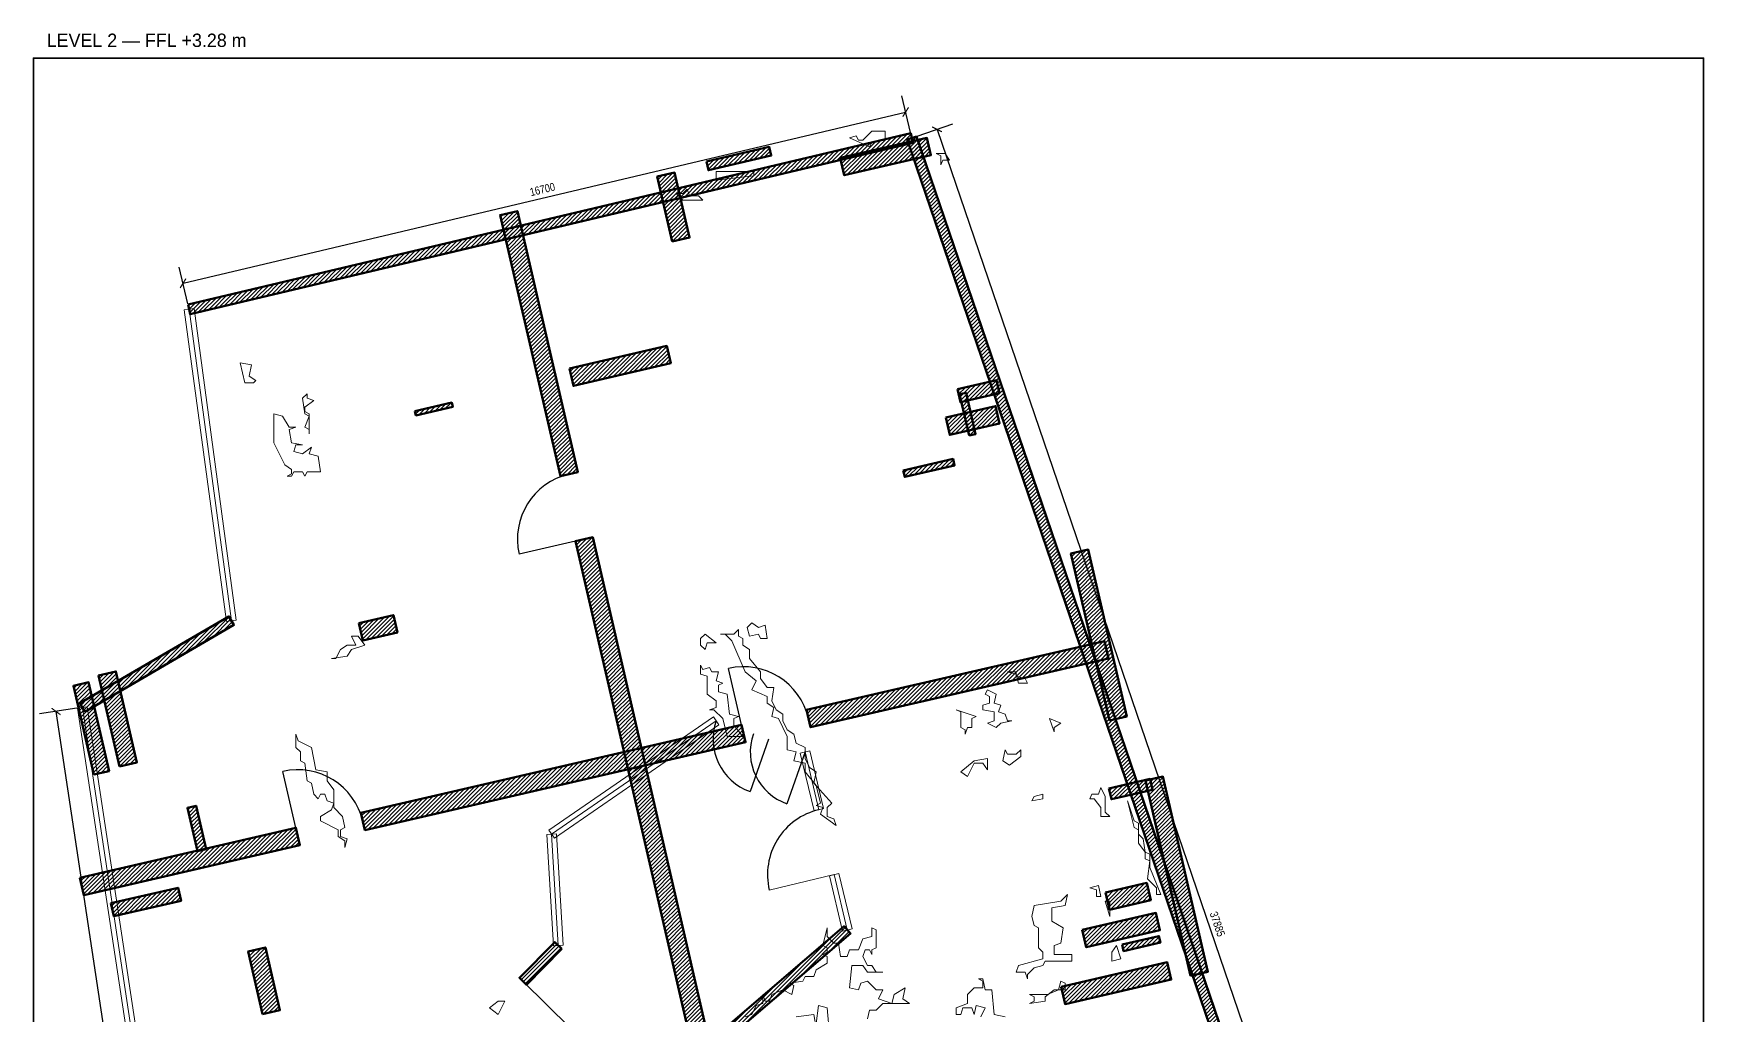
# Model space of a CAD drawing. Header units: metres. Extents: x 0 to 117, y -38 to 25.
# Drawn here: x 39.96 to 77.52, y 1.45 to 23.53 of the extents above; entities that cross this region are included whole.
import ezdxf

# ---------------------------------------------------------------- set-up
doc = ezdxf.new("R2010")
doc.units = ezdxf.units.M
for name, color, linetype, lineweight in [('A-ANNO-DIMS', 3, 'Continuous', 18), ('A-ANNO-TTLB', 7, 'Continuous', 35), ('A-DOOR', 2, 'Continuous', 25), ('A-FURN', 8, 'Continuous', 13), ('A-GLAZ', 4, 'Continuous', 13), ('A-WALL', 7, 'Continuous', 60), ('A-WALL-PATT', 8, 'Continuous', 13)]:
    doc.layers.add(name, color=color, linetype=linetype, lineweight=lineweight)
doc.styles.add('OpenSansCondensed-Light', font='OpenSansCondensed-Light.ttf')
doc.dimstyles.new('EZDXF', dxfattribs={"dimtxt": 0.25, "dimasz": 0.175, "dimexe": 0.375, "dimexo": 0.125, "dimgap": 0.1, "dimtad": 1, "dimlfac": 100, "dimzin": 12, "dimdsep": 46, "dimtxsty": 'OpenSansCondensed-Light', "dimblk": 'ARCHTICK', "dimcen": 2.5, "dimazin": 3, "dimtfac": 0.5, "dimtmove": 2, "dimatfit": 3})

# ---------------------------------------------------------------- blocks, each defined once
blk = doc.blocks.new('_ARCHTICK')
at = {"color": 0, "linetype": 'BYBLOCK', "const_width": 0.15}
blk.add_lwpolyline([(-0.5, -0.5), (0.5, 0.5)], dxfattribs=at)

msp = doc.modelspace()

# ---------------------------------------------------------------- hatches: boundary and pattern name
at = {"layer": 'A-WALL-PATT'}
h = msp.add_hatch(dxfattribs=at)
h.set_pattern_fill('ANSI31', scale=0.02)
h.paths.add_polyline_path([(43.4358, 17.432), (59.6858, 21.282), (59.7365, 21.068), (43.4865, 17.218)])
h = msp.add_hatch(dxfattribs=at)
h.set_pattern_fill('ANSI31', scale=0.02)
h.paths.add_polyline_path([(58.1013, 20.7269), (60.05, 21.1768), (60.14, 20.7871), (58.1912, 20.3372)])
h = msp.add_hatch(dxfattribs=at)
h.set_pattern_fill('ANSI31', scale=0.02)
h.paths.add_polyline_path([(59.8152, 21.2106), (72.0652, -14.6394), (71.857, -14.7106), (59.607, 21.1394)])
h = msp.add_hatch(dxfattribs=at)
h.set_pattern_fill('ANSI31', scale=0.02)
h.paths.add_polyline_path([(55.0922, 20.6466), (56.505, 20.9728), (56.55, 20.7779), (55.1372, 20.4517)])
h = msp.add_hatch(dxfattribs=at)
h.set_pattern_fill('ANSI31', scale=0.02)
h.paths.add_polyline_path([(54.3226, 18.8475), (53.9851, 20.309), (54.3749, 20.399), (54.7123, 18.9375)])
h = msp.add_hatch(dxfattribs=at)
h.set_pattern_fill('ANSI31', scale=0.02)
h.paths.add_polyline_path([(51.8093, 13.5737), (50.4543, 19.4426), (50.8441, 19.5326), (52.199, 13.6636)])
h = msp.add_hatch(dxfattribs=at)
h.set_pattern_fill('ANSI31', scale=0.02)
h.paths.add_polyline_path([(52.0099, 15.9938), (54.2022, 16.4999), (54.2922, 16.1101), (52.0998, 15.604)])
h = msp.add_hatch(dxfattribs=at)
h.set_pattern_fill('ANSI31', scale=0.02)
h.paths.add_polyline_path([(60.7383, 15.5284), (61.6152, 15.7308), (61.6827, 15.4385), (60.8057, 15.2361)])
h = msp.add_hatch(dxfattribs=at)
h.set_pattern_fill('ANSI31', scale=0.02)
h.paths.add_polyline_path([(60.9998, 14.4878), (60.7861, 15.4135), (60.9322, 15.4472), (61.1459, 14.5215)])
h = msp.add_hatch(dxfattribs=at)
h.set_pattern_fill('ANSI31', scale=0.02)
h.paths.add_polyline_path([(48.5359, 15.0378), (49.3641, 15.229), (49.3866, 15.1315), (48.5584, 14.9403)])
h = msp.add_hatch(dxfattribs=at)
h.set_pattern_fill('ANSI31', scale=0.02)
h.paths.add_polyline_path([(60.4749, 14.8907), (61.5955, 15.1494), (61.6855, 14.7597), (60.5649, 14.501)])
h = msp.add_hatch(dxfattribs=at)
h.set_pattern_fill('ANSI31', scale=0.02)
h.paths.add_polyline_path([(59.5177, 13.7025), (60.6382, 13.9612), (60.672, 13.815), (59.5515, 13.5563)])
h = msp.add_hatch(dxfattribs=at)
h.set_pattern_fill('ANSI31', scale=0.02)
h.paths.add_polyline_path([(54.8798, 0.2736), (52.1467, 12.1121), (52.5364, 12.2021), (55.2696, 0.3636)])
h = msp.add_hatch(dxfattribs=at)
h.set_pattern_fill('ANSI31', scale=0.02)
h.paths.add_polyline_path([(64.1539, 8.0832), (63.2879, 11.8345), (63.6776, 11.9245), (64.5437, 8.1732)])
h = msp.add_hatch(dxfattribs=at)
h.set_pattern_fill('ANSI31', scale=0.02)
h.paths.add_polyline_path([(41.0058, 8.4701), (44.3558, 10.4201), (44.4665, 10.2299), (41.1165, 8.2799)])
h = msp.add_hatch(dxfattribs=at)
h.set_pattern_fill('ANSI31', scale=0.02)
h.paths.add_polyline_path([(47.2756, 10.2722), (48.0551, 10.4522), (48.1451, 10.0624), (47.3656, 9.8825)])
h = msp.add_hatch(dxfattribs=at)
h.set_pattern_fill('ANSI31', scale=0.02)
h.paths.add_polyline_path([(57.3436, 8.3211), (64.0462, 9.8685), (64.1362, 9.4787), (57.4336, 7.9313)])
h = msp.add_hatch(dxfattribs=at)
h.set_pattern_fill('ANSI31', scale=0.02)
h.paths.add_polyline_path([(41.8948, 7.0495), (41.4224, 9.0956), (41.8121, 9.1856), (42.2845, 7.1394)])
h = msp.add_hatch(dxfattribs=at)
h.set_pattern_fill('ANSI31', scale=0.02)
h.paths.add_polyline_path([(41.3193, 6.8653), (40.8582, 8.8628), (41.1992, 8.9415), (41.6604, 6.944)])
h = msp.add_hatch(dxfattribs=at)
h.set_pattern_fill('ANSI31', scale=0.02)
h.paths.add_polyline_path([(47.3222, 6.0074), (55.8821, 7.9836), (55.972, 7.5939), (47.4122, 5.6177)])
h = msp.add_hatch(dxfattribs=at)
h.set_pattern_fill('ANSI31', scale=0.02)
h.paths.add_polyline_path([(64.1442, 6.5547), (65.0698, 6.7684), (65.1261, 6.5248), (64.2004, 6.3111)])
h = msp.add_hatch(dxfattribs=at)
h.set_pattern_fill('ANSI31', scale=0.02)
h.paths.add_polyline_path([(65.9794, 2.3468), (64.9671, 6.7315), (65.3569, 6.8214), (66.3692, 2.4368)])
h = msp.add_hatch(dxfattribs=at)
h.set_pattern_fill('ANSI31', scale=0.02)
h.paths.add_polyline_path([(43.6483, 5.1451), (43.4233, 6.1195), (43.6182, 6.1645), (43.8431, 5.1901)])
h = msp.add_hatch(dxfattribs=at)
h.set_pattern_fill('ANSI31', scale=0.02)
h.paths.add_polyline_path([(41.0024, 4.5484), (45.8607, 5.67), (45.9506, 5.2803), (41.0924, 4.1586)])
h = msp.add_hatch(dxfattribs=at)
h.set_pattern_fill('ANSI31', scale=0.02)
h.paths.add_polyline_path([(41.6995, 3.9738), (43.2098, 4.3225), (43.2773, 4.0302), (41.767, 3.6815)])
h = msp.add_hatch(dxfattribs=at)
h.set_pattern_fill('ANSI31', scale=0.02)
h.paths.add_polyline_path([(64.0681, 4.2169), (64.9938, 4.4306), (65.0838, 4.0409), (64.1581, 3.8272)])
h = msp.add_hatch(dxfattribs=at)
h.set_pattern_fill('ANSI31', scale=0.02)
h.paths.add_polyline_path([(63.544, 3.3756), (65.2004, 3.758), (65.2904, 3.3682), (63.6339, 2.9858)])
h = msp.add_hatch(dxfattribs=at)
h.set_pattern_fill('ANSI31', scale=0.02)
h.paths.add_polyline_path([(52.9896, -0.9914), (58.1896, 3.4586), (58.3327, 3.2914), (53.1327, -1.1586)])
h = msp.add_hatch(dxfattribs=at)
h.set_pattern_fill('ANSI31', scale=0.02)
h.paths.add_polyline_path([(51.8393, 2.9477), (51.0449, 2.1443), (50.8884, 2.299), (51.6829, 3.1024)])
h = msp.add_hatch(dxfattribs=at)
h.set_pattern_fill('ANSI31', scale=0.02)
h.paths.add_polyline_path([(64.4414, 3.0447), (65.2696, 3.2359), (65.3034, 3.0897), (64.4751, 2.8985)])
h = msp.add_hatch(dxfattribs=at)
h.set_pattern_fill('ANSI31', scale=0.02)
h.paths.add_polyline_path([(45.1128, 1.4806), (44.7867, 2.8935), (45.1764, 2.9835), (45.5026, 1.5706)])
h = msp.add_hatch(dxfattribs=at)
h.set_pattern_fill('ANSI31', scale=0.02)
h.paths.add_polyline_path([(63.0689, 2.0994), (65.4561, 2.6505), (65.546, 2.2608), (63.1588, 1.7097)])

# ---------------------------------------------------------------- linework, layer by layer
at = {"layer": 'A-ANNO-TTLB'}
msp.add_lwpolyline([(39.9582, -36.1835), (77.5162, -36.1835), (77.5162, 22.9708), (39.9582, 22.9708)], close=True, dxfattribs=at)
at = {"layer": 'A-DOOR'}
for p, q in [((52.3416, 12.1571), (50.88, 11.8197)), ((55.9271, 7.7888), (55.5896, 9.2503)), ((56.4883, 7.663), (56.0763, 6.4858)), ((57.3111, 7.375), (56.9038, 6.2113)), ((45.9056, 5.4751), (45.5682, 6.9367)), ((50.9667, 2.2217), (52.0332, 1.1669))]:
    msp.add_line(p, q, dxfattribs=at)
for centre, radius, start, end in [((52.3416, 12.1571), 1.5, 103, 193), ((55.9271, 7.7888), 1.5, 13, 103), ((56.4883, 7.663), 1.2472, 160.70995, 250.70995), ((57.3111, 7.375), 1.2329, 160.70995, 250.70995), ((45.9056, 5.4751), 1.5, 13, 103), ((57.9659, 4.6183), 1.5, 103.36022, 193.36022)]:
    msp.add_arc(centre, radius, start, end, dxfattribs=at)
at = {"layer": 'A-FURN'}
for points in [[(58.3111, 21.175), (58.4611, 21.225), (58.5111, 21.125), (58.6111, 21.125), (58.8111, 21.325), (59.1111, 21.325), (59.1111, 21.125), (58.8111, 21.075), (58.7611, 20.975)], [(60.5611, 20.675), (60.4111, 20.675), (60.3611, 20.575), (60.3611, 20.775), (60.2611, 20.825), (60.4611, 20.825)], [(55.3111, 20.225), (55.3111, 20.425), (56.1611, 20.425), (56.1611, 20.325)], [(54.4111, 19.925), (54.5611, 19.925), (54.6611, 20.025), (54.7111, 19.875), (54.9111, 19.875), (55.0111, 19.775), (54.5611, 19.775)], [(44.9111, 15.675), (44.7111, 15.675), (44.6111, 16.125), (44.8611, 16.075), (44.8111, 15.825), (44.9611, 15.725)], [(46.1611, 14.525), (46.1611, 14.625), (46.0611, 14.675), (46.1611, 14.925), (46.0611, 14.975), (46.0111, 15.325), (46.1111, 15.425), (46.1111, 15.325), (46.2611, 15.275), (46.0611, 15.125), (46.0611, 15.025), (46.1611, 14.975)], [(46.4111, 13.675), (46.1111, 13.675), (46.0611, 13.575), (46.0111, 13.675), (45.8111, 13.675), (45.7611, 13.575), (45.6611, 13.575), (45.7611, 13.625), (45.7611, 13.725), (45.6111, 13.825), (45.3611, 14.325), (45.3611, 14.975), (45.5611, 14.925), (45.7111, 14.675), (45.8611, 14.675), (45.7111, 14.625), (45.7611, 14.325), (46.0111, 14.275), (45.8611, 14.275), (45.8111, 14.125), (46.0111, 14.075), (46.2111, 14.225), (46.1611, 14.075), (46.3611, 14.025)], [(56.4611, 9.925), (56.3111, 9.925), (56.2611, 10.025), (56.0611, 9.975), (56.0111, 10.175), (56.1111, 10.275), (56.2611, 10.175), (56.4111, 10.225)], [(46.6611, 9.475), (46.7611, 9.475), (46.8611, 9.675), (47.0111, 9.775), (47.2111, 9.775), (47.1111, 9.975), (47.2611, 9.975), (47.4111, 9.775), (47.1111, 9.675), (47.0111, 9.525)], [(55.0611, 9.675), (54.9611, 9.775), (54.9611, 9.925), (55.0611, 10.025), (55.3111, 9.825), (55.1111, 9.825)], [(58.0111, 5.725), (57.6611, 5.975), (57.7111, 6.125), (57.5611, 6.175), (57.6611, 6.225), (57.5611, 6.625), (57.3111, 6.925), (57.3111, 7.125), (57.0611, 7.175), (57.1111, 7.375), (56.9111, 7.425), (56.9111, 7.725), (56.7111, 8.125), (56.5611, 8.175), (56.6111, 8.375), (56.4611, 8.475), (56.4611, 8.625), (56.1111, 8.775), (56.2111, 8.975), (55.9611, 9.175), (55.6611, 9.875), (55.5111, 10.025), (55.4111, 10.025), (55.7111, 10.025), (55.8111, 10.125), (55.8111, 9.975), (55.9111, 9.925), (55.9111, 9.775), (56.0611, 9.675), (56.0611, 9.475), (56.3111, 9.175), (56.3111, 9.025), (56.4611, 8.825), (56.6111, 8.825), (56.5611, 8.525), (56.6611, 8.325), (56.8111, 8.225), (56.8111, 8.075), (56.9111, 7.875), (57.0611, 7.775), (57.1111, 7.575), (57.3111, 7.475), (57.3111, 7.225), (57.4111, 7.025), (57.5611, 6.925), (57.5111, 6.675), (57.9111, 6.225), (57.8111, 6.125), (57.8111, 5.925), (57.9611, 5.875)], [(55.9111, 7.725), (55.5611, 7.725), (55.4611, 8.125), (55.2611, 8.325), (55.1611, 8.325), (55.3111, 8.375), (55.3111, 8.525), (55.1111, 8.675), (55.1111, 9.075), (54.9611, 9.125), (54.9611, 9.325), (55.0111, 9.225), (55.1611, 9.275), (55.2111, 9.175), (55.3611, 9.175), (55.3111, 8.975), (55.4611, 8.925), (55.3611, 8.875), (55.3611, 8.725), (55.5611, 8.675), (55.6111, 8.225), (55.8111, 8.175), (55.7111, 8.125), (55.7111, 7.975)], [(62.3111, 8.925), (62.1111, 8.925), (62.0611, 9.125), (61.8611, 9.175), (62.0611, 9.175), (62.0611, 9.075), (62.2611, 9.025)], [(61.9611, 8.075), (61.7111, 8.025), (61.6111, 7.925), (61.4111, 8.025), (61.5611, 8.075), (61.5611, 8.275), (61.3111, 8.325), (61.3111, 8.425), (61.4611, 8.475), (61.4611, 8.625), (61.3611, 8.675), (61.4111, 8.775), (61.6111, 8.675), (61.5611, 8.475), (61.7111, 8.425), (61.6611, 8.275), (61.8111, 8.225), (61.8611, 8.075)], [(60.9111, 7.775), (60.9111, 7.875), (60.8111, 7.925), (60.8111, 8.275), (60.7111, 8.325), (61.1611, 8.175), (61.0611, 8.125), (61.0611, 7.925), (60.9611, 7.925)], [(62.9111, 7.825), (62.8111, 8.125), (63.0611, 8.025), (62.9111, 7.925)], [(46.9611, 5.225), (46.9611, 5.375), (46.8111, 5.475), (46.8111, 5.625), (46.4111, 5.825), (46.4111, 5.925), (46.6611, 6.075), (46.7111, 6.225), (46.5611, 6.275), (46.5111, 6.425), (46.4111, 6.425), (46.3611, 6.325), (46.2611, 6.425), (46.2111, 6.675), (46.1111, 6.725), (46.0611, 7.125), (45.9611, 7.175), (45.9611, 7.375), (45.8611, 7.475), (45.8611, 7.775), (45.9111, 7.625), (46.2111, 7.475), (46.3111, 6.975), (46.5611, 6.925), (46.5611, 6.725), (46.7111, 6.525), (46.7111, 6.125), (46.9111, 5.925), (46.9611, 5.675), (46.8611, 5.625), (46.8611, 5.475), (47.0111, 5.425)], [(60.8111, 6.925), (61.1111, 7.175), (61.4111, 7.225), (61.4111, 6.975), (61.3111, 7.125), (61.1111, 7.125), (60.9611, 6.825)], [(61.7611, 7.175), (61.8111, 7.425), (61.8611, 7.325), (62.0611, 7.325), (62.1611, 7.425), (62.1611, 7.275), (61.9111, 7.075)], [(62.4111, 6.275), (62.4611, 6.375), (62.6611, 6.425), (62.6611, 6.325)], [(64.1611, 5.925), (63.9611, 5.925), (63.9611, 6.125), (63.8111, 6.325), (63.7111, 6.325), (63.7611, 6.425), (63.9111, 6.425), (63.9611, 6.575), (64.0611, 6.375), (64.0611, 6.025)], [(65.3111, 4.175), (65.2111, 4.175), (65.2111, 4.325), (65.0111, 4.525), (65.0611, 4.925), (64.9611, 4.975), (64.9611, 5.125), (64.8111, 5.325), (64.8111, 5.625), (64.7111, 5.675), (64.5611, 6.275), (64.7111, 5.825), (64.8111, 5.775), (64.8111, 5.525), (64.9111, 5.425), (64.9611, 5.125), (65.0611, 5.075), (65.0611, 4.775)], [(62.3111, 2.275), (62.2611, 2.425), (62.0611, 2.425), (62.1111, 2.575), (62.6611, 2.725), (62.6611, 2.875), (62.5611, 2.975), (62.5611, 3.425), (62.4611, 3.475), (62.4111, 3.675), (62.4611, 3.925), (63.0611, 4.025), (63.2111, 4.175), (63.1611, 3.925), (62.8611, 3.875), (62.8611, 3.575), (63.1111, 3.425), (63.0611, 3.075), (62.9111, 3.025), (62.9111, 2.825), (63.3111, 2.825), (63.3111, 2.675), (62.7111, 2.675), (62.6611, 2.575), (62.4611, 2.525), (62.3111, 2.375)], [(63.9611, 4.125), (63.8611, 4.125), (63.8611, 4.275), (63.7111, 4.325), (63.9111, 4.375)], [(64.1611, 3.675), (64.0611, 4.025), (64.1611, 4.025)], [(64.2111, 2.675), (64.2111, 2.875), (64.3111, 3.025), (64.4111, 2.725)], [(62.3611, 1.725), (62.4611, 1.775), (62.4611, 1.875), (62.3611, 1.925), (62.7611, 1.925), (63.0111, 2.025), (63.0611, 2.225), (63.1611, 2.175), (63.1611, 2.025), (62.9111, 2.025), (62.7111, 1.875), (62.7111, 1.775)], [(50.2111, 1.625), (50.4111, 1.775), (50.5611, 1.775), (50.4111, 1.475)]]:
    msp.add_lwpolyline(points, close=True, dxfattribs=at)
for points in [[(55.9611, 1.425), (56.1111, 1.475), (56.2111, 1.675), (56.3611, 1.725), (56.3611, 1.925), (56.4111, 1.775), (56.5111, 1.775), (56.5611, 1.925), (56.8111, 2.025), (57.0111, 1.925), (57.0611, 2.125), (56.9611, 2.175), (57.2611, 2.225), (57.3111, 2.325), (57.5111, 2.325), (57.5611, 2.475), (57.8111, 2.625), (57.8111, 2.775), (57.7111, 2.825), (57.8111, 2.875), (57.8111, 2.975), (57.7111, 3.025), (57.8111, 3.425), (57.8111, 3.225), (57.9611, 3.075), (58.0611, 3.075), (58.1111, 2.775), (58.2611, 2.775), (58.3111, 2.925), (58.5111, 2.925), (58.6111, 3.175), (58.8111, 3.225), (58.8111, 3.425), (58.9111, 3.375), (58.9111, 2.975), (58.8111, 2.925), (58.8111, 2.825), (58.7611, 2.925), (58.6611, 2.925), (58.6111, 2.775), (58.7111, 2.575), (58.8111, 2.575), (58.9111, 2.425), (59.0611, 2.425), (58.7111, 2.425), (58.6111, 2.575), (58.3611, 2.575), (58.3111, 2.075), (58.5111, 2.025), (58.5611, 2.175), (58.7111, 2.225), (58.9111, 2.025), (59.0611, 2.025), (58.9611, 1.825), (59.2611, 1.725), (59.3111, 1.925), (59.5611, 2.075), (59.5111, 1.825), (59.6611, 1.725), (59.0611, 1.725), (58.9111, 1.575), (58.7611, 1.575), (58.7111, 1.375)], [(61.2611, 1.425), (61.3611, 1.625), (61.1611, 1.675), (61.1111, 1.475), (61.0611, 1.625), (60.8611, 1.625), (60.8111, 1.475), (60.7111, 1.475), (60.7111, 1.625), (60.9611, 1.725), (60.9611, 1.925), (61.1111, 2.075), (61.3111, 2.075), (61.3111, 2.225), (61.2111, 2.275), (61.3111, 2.275), (61.3611, 2.025), (61.5111, 2.025), (61.5611, 1.475), (61.8111, 1.425)], [(57.8611, 1.025), (57.8111, 1.625), (57.6111, 1.675), (57.5611, 1.275)], [(57.5611, 1.175), (57.5111, 1.475), (57.1111, 1.425)]]:
    msp.add_lwpolyline(points, dxfattribs=at)
at = {"layer": 'A-GLAZ'}
for p, q in [((44.4111, 10.325), (43.4611, 17.325)), ((44.1111, -11.725), (41.0611, 8.375)), ((55.3111, 8.075), (51.6111, 5.525)), ((57.6192, 6.0777), (57.3111, 7.375)), ((51.6111, 5.525), (51.7611, 3.025)), ((57.9659, 4.6183), (56.5064, 4.2717)), ((58.2611, 3.375), (57.9659, 4.6183))]:
    msp.add_line(p, q, dxfattribs=at)
for points in [[(44.3021, 10.3102), (43.3521, 17.3102), (43.5701, 17.3398), (44.5201, 10.3398)], [(44.0024, -11.7415), (40.9524, 8.3585), (41.1699, 8.3915), (44.2199, -11.7085)], [(55.3736, 7.9844), (51.6736, 5.4344), (51.5487, 5.6156), (55.2487, 8.1656)], [(57.5122, 6.0523), (57.2041, 7.3496), (57.4182, 7.4004), (57.7263, 6.1031)], [(51.7209, 5.5316), (51.8709, 3.0316), (51.6513, 3.0184), (51.5013, 5.5184)], [(58.1541, 3.3496), (57.8588, 4.5929), (58.0729, 4.6437), (58.3682, 3.4004)]]:
    msp.add_lwpolyline(points, close=True, dxfattribs=at)
at = {"layer": 'A-WALL'}
for points in [[(43.4358, 17.432), (59.6858, 21.282), (59.7365, 21.068), (43.4865, 17.218)], [(58.1013, 20.7269), (60.05, 21.1768), (60.14, 20.7871), (58.1912, 20.3372)], [(59.8152, 21.2106), (72.0652, -14.6394), (71.857, -14.7106), (59.607, 21.1394)], [(55.0922, 20.6466), (56.505, 20.9728), (56.55, 20.7779), (55.1372, 20.4517)], [(54.3226, 18.8475), (53.9851, 20.309), (54.3749, 20.399), (54.7123, 18.9375)], [(51.8093, 13.5737), (50.4543, 19.4426), (50.8441, 19.5326), (52.199, 13.6636)], [(52.0099, 15.9938), (54.2022, 16.4999), (54.2922, 16.1101), (52.0998, 15.604)], [(60.7383, 15.5284), (61.6152, 15.7308), (61.6827, 15.4385), (60.8057, 15.2361)], [(60.9998, 14.4878), (60.7861, 15.4135), (60.9322, 15.4472), (61.1459, 14.5215)], [(48.5359, 15.0378), (49.3641, 15.229), (49.3866, 15.1315), (48.5584, 14.9403)], [(60.4749, 14.8907), (61.5955, 15.1494), (61.6855, 14.7597), (60.5649, 14.501)], [(59.5177, 13.7025), (60.6382, 13.9612), (60.672, 13.815), (59.5515, 13.5563)], [(54.8798, 0.2736), (52.1467, 12.1121), (52.5364, 12.2021), (55.2696, 0.3636)], [(64.1539, 8.0832), (63.2879, 11.8345), (63.6776, 11.9245), (64.5437, 8.1732)], [(41.0058, 8.4701), (44.3558, 10.4201), (44.4665, 10.2299), (41.1165, 8.2799)], [(47.2756, 10.2722), (48.0551, 10.4522), (48.1451, 10.0624), (47.3656, 9.8825)], [(57.3436, 8.3211), (64.0462, 9.8685), (64.1362, 9.4787), (57.4336, 7.9313)], [(41.8948, 7.0495), (41.4224, 9.0956), (41.8121, 9.1856), (42.2845, 7.1394)], [(41.3193, 6.8653), (40.8582, 8.8628), (41.1992, 8.9415), (41.6604, 6.944)], [(47.3222, 6.0074), (55.8821, 7.9836), (55.972, 7.5939), (47.4122, 5.6177)], [(64.1442, 6.5547), (65.0698, 6.7684), (65.1261, 6.5248), (64.2004, 6.3111)], [(65.9794, 2.3468), (64.9671, 6.7315), (65.3569, 6.8214), (66.3692, 2.4368)], [(43.6483, 5.1451), (43.4233, 6.1195), (43.6182, 6.1645), (43.8431, 5.1901)], [(41.0024, 4.5484), (45.8607, 5.67), (45.9506, 5.2803), (41.0924, 4.1586)], [(41.6995, 3.9738), (43.2098, 4.3225), (43.2773, 4.0302), (41.767, 3.6815)], [(64.0681, 4.2169), (64.9938, 4.4306), (65.0838, 4.0409), (64.1581, 3.8272)], [(63.544, 3.3756), (65.2004, 3.758), (65.2904, 3.3682), (63.6339, 2.9858)], [(52.9896, -0.9914), (58.1896, 3.4586), (58.3327, 3.2914), (53.1327, -1.1586)], [(51.8393, 2.9477), (51.0449, 2.1443), (50.8884, 2.299), (51.6829, 3.1024)], [(64.4414, 3.0447), (65.2696, 3.2359), (65.3034, 3.0897), (64.4751, 2.8985)], [(45.1128, 1.4806), (44.7867, 2.8935), (45.1764, 2.9835), (45.5026, 1.5706)], [(63.0689, 2.0994), (65.4561, 2.6505), (65.546, 2.2608), (63.1588, 1.7097)]]:
    msp.add_lwpolyline(points, close=True, dxfattribs=at)

# ---------------------------------------------------------------- texts
at = {"layer": 'A-ANNO-TTLB'}
msp.add_text('LEVEL 2 — FFL +3.28 m', height=0.3, dxfattribs=at).set_placement((40.2582, 23.2208))

# ---------------------------------------------------------------- dimensions: what is measured, and where the dimension line sits
at = {"layer": 'A-ANNO-DIMS'}
for base, p1, p2, angle in [((43.3228, 17.9088), (43.4611, 17.325), (59.7111, 21.175), 13.32892), ((60.2789, 21.369), (59.7111, 21.175), (71.9611, -14.675), 288.86538), ((43.5179, -11.815), (44.1111, -11.725), (41.0611, 8.375), 98.62831)]:
    msp.add_linear_dim(base=base, p1=p1, p2=p2, angle=angle, dimstyle='EZDXF', override={"dimtxt": 0.18, "dimdec": 0, "dimlfac": 1000}, dxfattribs=at).render()

doc.saveas('drawing.dxf')
